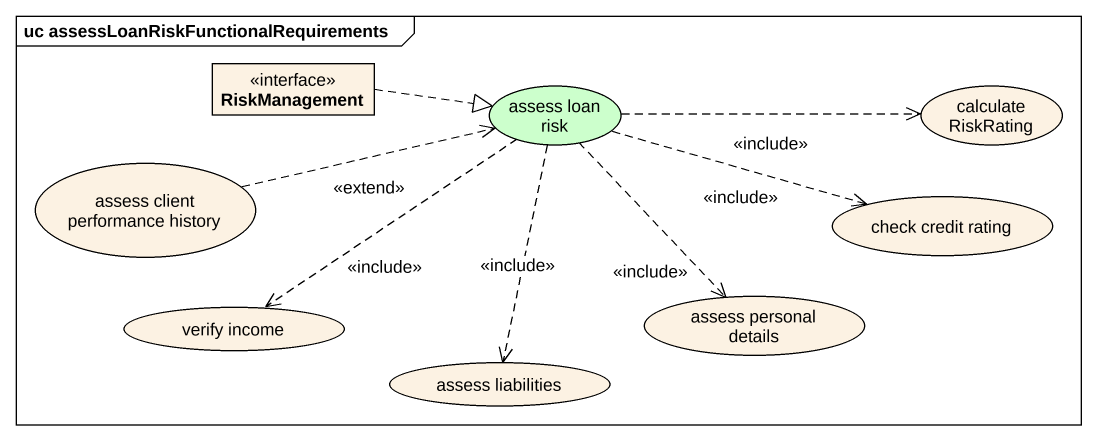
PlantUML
@startuml
mainframe uc assessLoanRiskFunctionalRequirements
allowmixing
hide circle
hide empty members
interface RiskManagement
usecase "assess loan risk" as assess_loan_risk #CCFFCC
usecase "calculate RiskRating" as calculate_RiskRating
usecase "assess client performance history" as assess_client_performance
usecase "check credit rating" as check_credit_rating
usecase "verify income" as verify_income
usecase "assess personal details" as assess_personal_details
usecase "assess liabilities" as assess_liabilities
RiskManagement .right.|> assess_loan_risk
assess_loan_risk .right.> calculate_RiskRating : <<include>>
assess_loan_risk .right.> check_credit_rating : <<include>>
assess_loan_risk ..> verify_income : <<include>>
assess_loan_risk ..> assess_personal_details : <<include>>
assess_loan_risk ..> assess_liabilities : <<include>>
assess_client_performance .right.> assess_loan_risk : <<extend>>
@enduml
